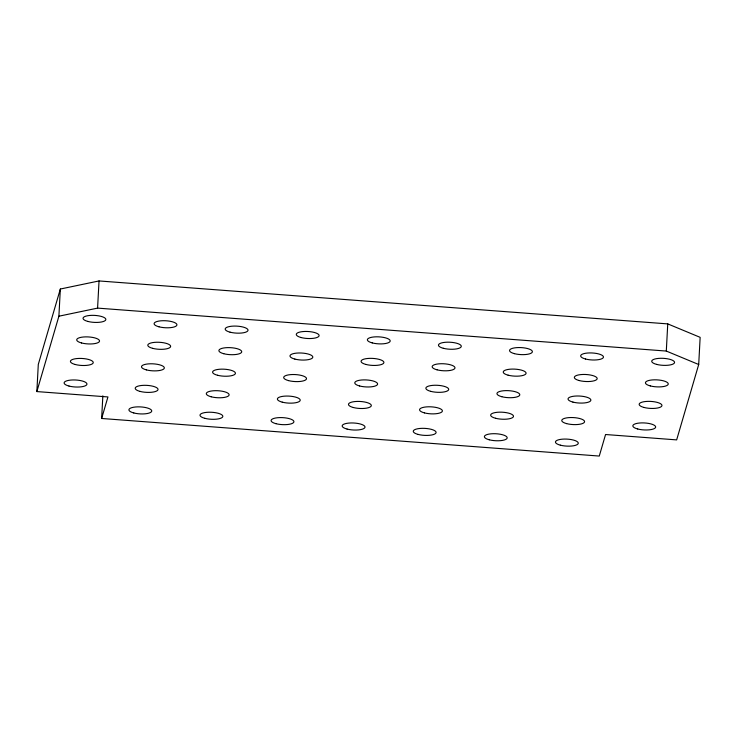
<?xml version="1.0" encoding="UTF-8"?>
<svg xmlns="http://www.w3.org/2000/svg" width="737" height="737" viewBox="0 0 737 737"><rect width="100%" height="100%" fill="white"/><g stroke="black" fill="none" stroke-linecap="round" stroke-linejoin="round"><path stroke-width="1.11" d="M101.642 418.478L107.943 396.939L36.85 391.577L38.296 364.4L60.342 289.024L99.034 280.944L667.75 323.893L700.15 337.343L698.704 364.511L676.658 439.888L605.565 434.517L599.273 456.056L101.642 418.478L102.848 395.833M36.85 391.577L58.896 316.201L60.342 289.024M58.896 316.201L97.588 308.112L99.034 280.944M698.704 364.511L666.303 351.061L667.75 323.893M97.588 308.112L666.303 351.061M585.51 359.011A11.433 3.501 3.1 0 0 603.437 357.316A11.433 3.501 3.1 0 0 587.251 353.051A11.433 3.501 3.1 0 0 585.51 359.011M656.593 364.382A11.433 3.501 3.1 0 0 674.53 362.687A11.433 3.501 3.1 0 0 658.344 358.412A11.433 3.501 3.1 0 0 656.593 364.382M87.878 321.433A11.433 3.501 3.1 0 0 105.815 319.738A11.433 3.501 3.1 0 0 89.619 315.473A11.433 3.501 3.1 0 0 87.878 321.433M301.147 337.546A11.433 3.501 3.1 0 0 319.084 335.842A11.433 3.501 3.1 0 0 302.889 331.576A11.433 3.501 3.1 0 0 301.147 337.546M140.076 391.411A11.433 3.501 3.1 0 0 158.004 389.716A11.433 3.501 3.1 0 0 141.817 385.442A11.433 3.501 3.1 0 0 140.076 391.411M353.345 407.515A11.433 3.501 3.1 0 0 371.282 405.82A11.433 3.501 3.1 0 0 355.087 401.545A11.433 3.501 3.1 0 0 353.345 407.515M282.253 402.153A11.433 3.501 3.1 0 0 300.189 400.458A11.433 3.501 3.1 0 0 284.003 396.184A11.433 3.501 3.1 0 0 282.253 402.153M68.983 386.05A11.433 3.501 3.1 0 0 86.92 384.346A11.433 3.501 3.1 0 0 70.734 380.08A11.433 3.501 3.1 0 0 68.983 386.05M359.638 385.985A11.433 3.501 3.1 0 0 377.574 384.29A11.433 3.501 3.1 0 0 361.388 380.016A11.433 3.501 3.1 0 0 359.638 385.985M211.16 396.782A11.433 3.501 3.1 0 0 229.096 395.087A11.433 3.501 3.1 0 0 212.91 390.813A11.433 3.501 3.1 0 0 211.16 396.782M424.438 412.886A11.433 3.501 3.1 0 0 442.366 411.191A11.433 3.501 3.1 0 0 426.179 406.916A11.433 3.501 3.1 0 0 424.438 412.886M495.522 418.257A11.433 3.501 3.1 0 0 513.459 416.562A11.433 3.501 3.1 0 0 497.272 412.287A11.433 3.501 3.1 0 0 495.522 418.257M637.708 428.989A11.433 3.501 3.1 0 0 655.635 427.294A11.433 3.501 3.1 0 0 639.449 423.02A11.433 3.501 3.1 0 0 637.708 428.989M566.615 423.618A11.433 3.501 3.1 0 0 584.552 421.923A11.433 3.501 3.1 0 0 568.356 417.658A11.433 3.501 3.1 0 0 566.615 423.618M501.823 396.718A11.433 3.501 3.1 0 0 519.76 395.023A11.433 3.501 3.1 0 0 503.564 390.748A11.433 3.501 3.1 0 0 501.823 396.718M430.73 391.347A11.433 3.501 3.1 0 0 448.667 389.652A11.433 3.501 3.1 0 0 432.481 385.377A11.433 3.501 3.1 0 0 430.73 391.347M217.461 375.244A11.433 3.501 3.1 0 0 235.398 373.548A11.433 3.501 3.1 0 0 219.202 369.274A11.433 3.501 3.1 0 0 217.461 375.244M146.368 369.882A11.433 3.501 3.1 0 0 164.305 368.178A11.433 3.501 3.1 0 0 148.119 363.912A11.433 3.501 3.1 0 0 146.368 369.882M288.554 380.614A11.433 3.501 3.1 0 0 306.481 378.919A11.433 3.501 3.1 0 0 290.295 374.645A11.433 3.501 3.1 0 0 288.554 380.614M75.285 364.511A11.433 3.501 3.1 0 0 93.212 362.816A11.433 3.501 3.1 0 0 77.026 358.541A11.433 3.501 3.1 0 0 75.285 364.511M644 407.45A11.433 3.501 3.1 0 0 661.937 405.755A11.433 3.501 3.1 0 0 645.75 401.49A11.433 3.501 3.1 0 0 644 407.45M572.907 402.089A11.433 3.501 3.1 0 0 590.844 400.394A11.433 3.501 3.1 0 0 574.657 396.119A11.433 3.501 3.1 0 0 572.907 402.089M489.23 439.786A11.433 3.501 3.1 0 0 507.157 438.091A11.433 3.501 3.1 0 0 490.971 433.826A11.433 3.501 3.1 0 0 489.23 439.786M418.137 434.425A11.433 3.501 3.1 0 0 436.074 432.73A11.433 3.501 3.1 0 0 419.878 428.455A11.433 3.501 3.1 0 0 418.137 434.425M204.868 418.321A11.433 3.501 3.1 0 0 222.804 416.626A11.433 3.501 3.1 0 0 206.609 412.352A11.433 3.501 3.1 0 0 204.868 418.321M133.775 412.95A11.433 3.501 3.1 0 0 151.711 411.255A11.433 3.501 3.1 0 0 135.525 406.981A11.433 3.501 3.1 0 0 133.775 412.95M347.044 429.054A11.433 3.501 3.1 0 0 364.981 427.359A11.433 3.501 3.1 0 0 348.794 423.084A11.433 3.501 3.1 0 0 347.044 429.054M275.96 423.683A11.433 3.501 3.1 0 0 293.888 421.988A11.433 3.501 3.1 0 0 277.702 417.713A11.433 3.501 3.1 0 0 275.96 423.683M560.313 445.157A11.433 3.501 3.1 0 0 578.25 443.462A11.433 3.501 3.1 0 0 562.064 439.188A11.433 3.501 3.1 0 0 560.313 445.157M508.115 375.179A11.433 3.501 3.1 0 0 526.052 373.484A11.433 3.501 3.1 0 0 509.866 369.209A11.433 3.501 3.1 0 0 508.115 375.179M437.032 369.817A11.433 3.501 3.1 0 0 454.959 368.122A11.433 3.501 3.1 0 0 438.773 363.848A11.433 3.501 3.1 0 0 437.032 369.817M223.762 353.714A11.433 3.501 3.1 0 0 241.69 352.01A11.433 3.501 3.1 0 0 225.504 347.744A11.433 3.501 3.1 0 0 223.762 353.714M152.67 348.343A11.433 3.501 3.1 0 0 170.606 346.648A11.433 3.501 3.1 0 0 154.411 342.373A11.433 3.501 3.1 0 0 152.67 348.343M365.939 364.447A11.433 3.501 3.1 0 0 383.876 362.751A11.433 3.501 3.1 0 0 367.68 358.477A11.433 3.501 3.1 0 0 365.939 364.447M294.846 359.076A11.433 3.501 3.1 0 0 312.783 357.381A11.433 3.501 3.1 0 0 296.596 353.106A11.433 3.501 3.1 0 0 294.846 359.076M81.577 342.972A11.433 3.501 3.1 0 0 99.513 341.277A11.433 3.501 3.1 0 0 83.327 337.002A11.433 3.501 3.1 0 0 81.577 342.972M650.301 385.921A11.433 3.501 3.1 0 0 668.229 384.226A11.433 3.501 3.1 0 0 652.042 379.951A11.433 3.501 3.1 0 0 650.301 385.921M579.208 380.55A11.433 3.501 3.1 0 0 597.145 378.855A11.433 3.501 3.1 0 0 580.959 374.58A11.433 3.501 3.1 0 0 579.208 380.55M514.417 353.649A11.433 3.501 3.1 0 0 532.354 351.954A11.433 3.501 3.1 0 0 516.158 347.68A11.433 3.501 3.1 0 0 514.417 353.649M443.324 348.279A11.433 3.501 3.1 0 0 461.261 346.583A11.433 3.501 3.1 0 0 445.074 342.309A11.433 3.501 3.1 0 0 443.324 348.279M230.055 332.175A11.433 3.501 3.1 0 0 247.991 330.48A11.433 3.501 3.1 0 0 231.805 326.205A11.433 3.501 3.1 0 0 230.055 332.175M158.971 326.804A11.433 3.501 3.1 0 0 176.898 325.109A11.433 3.501 3.1 0 0 160.712 320.835A11.433 3.501 3.1 0 0 158.971 326.804M372.24 342.908A11.433 3.501 3.1 0 0 390.168 341.213A11.433 3.501 3.1 0 0 373.981 336.938A11.433 3.501 3.1 0 0 372.24 342.908"/></g></svg>
